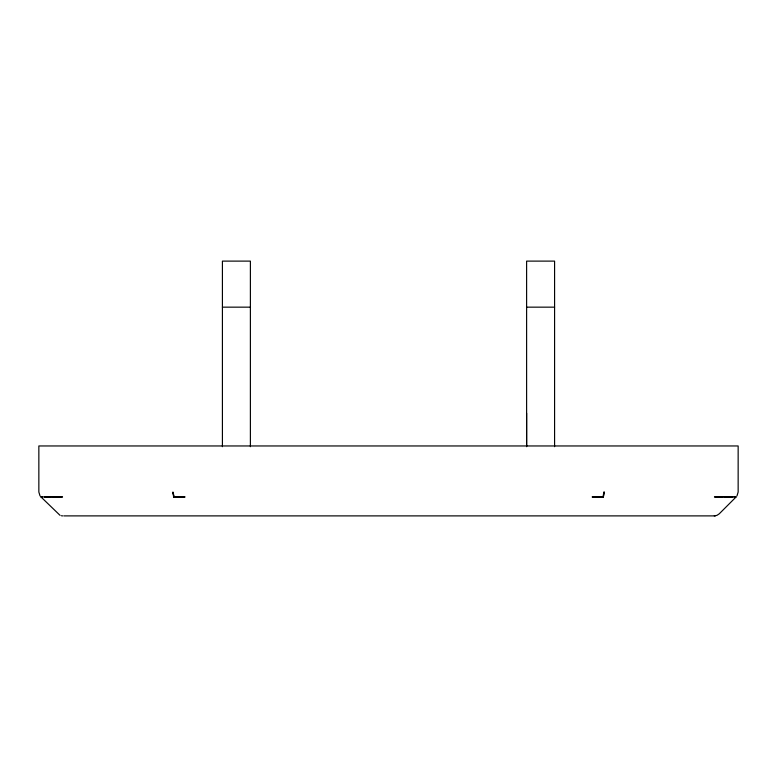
<?xml version="1.0" encoding="UTF-8"?>
<svg xmlns="http://www.w3.org/2000/svg" width="777" height="777" viewBox="0 0 777 777"><rect width="100%" height="100%" fill="white"/><g stroke="black" fill="none" stroke-linecap="round" stroke-linejoin="round"><path stroke-width="1.17" d="M526.612 446.688L526.612 413.218M722.61 496.824L732.808 496.824L714.442 496.959L722.61 496.824L717.113 496.824M603.719 492.773L603.098 496.824L592.123 496.959L603.379 496.959L604.079 492.016L603.379 496.959M736.101 496.959L733.799 496.959L736.101 496.959L719.22 513.84L716.948 515.355L714.277 515.889L63.869 515.889M173.281 492.773L173.902 496.824L172.921 492.016L173.621 496.959L184.877 496.959L173.621 496.959M736.975 495.901L738.15 492.016L738.15 445.959L38.85 445.959L38.85 492.016L40.025 495.901M725.009 496.959L732.536 496.959M59.887 496.824L54.39 496.824L62.558 496.959L44.192 496.824L54.4 496.959M44.464 496.959L49.767 496.959M714.277 515.889L715.636 515.753M222.416 307.158L250.388 307.158M526.612 307.158L554.584 307.158M40.899 496.959L43.201 496.959L40.851 496.824L60.052 515.355M61.364 515.753L62.723 515.889M554.584 446.688L554.584 261.111L526.612 261.111L526.612 446.26M250.388 446.688L250.388 261.111L222.416 261.111L222.416 446.688"/></g></svg>
